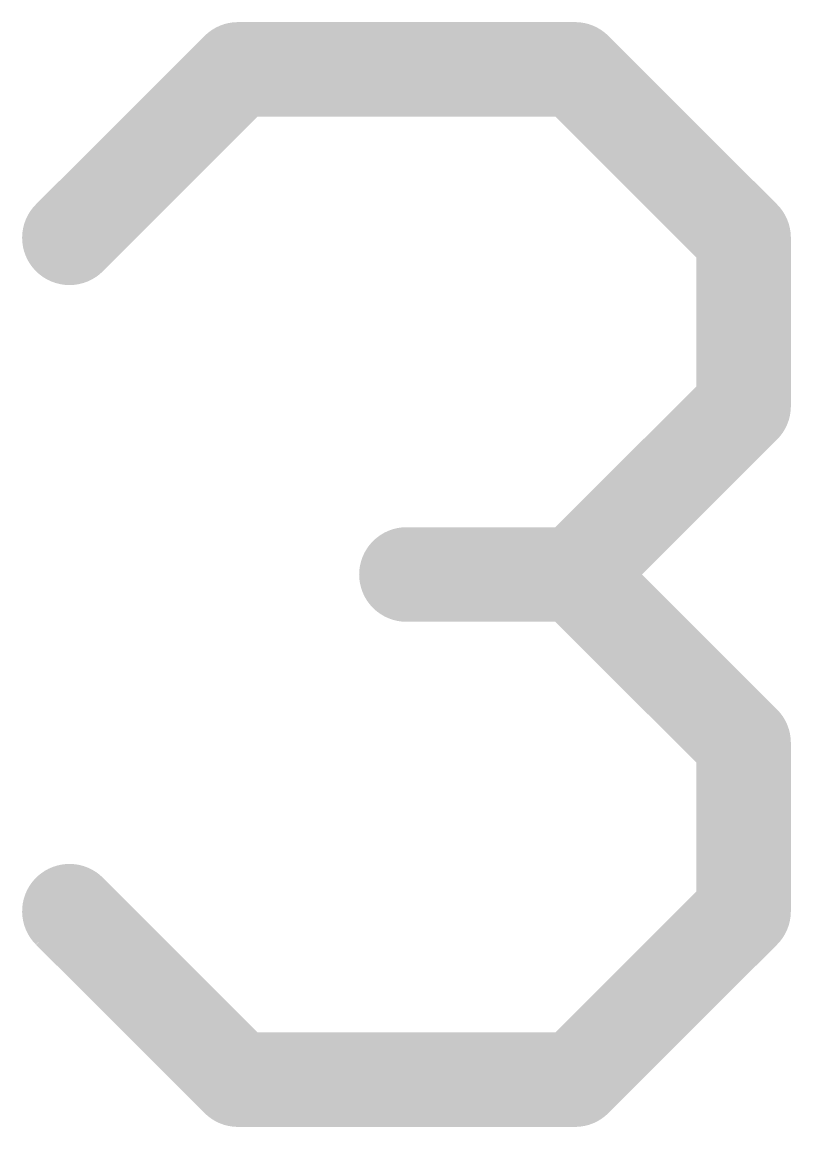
# Model space of a CAD drawing. Extents: x -1.41 to 8.41, y -3.01 to 3.01.
# Drawn here: x 1.8 to 1.8487, y 0.505 to 0.5751 of the extents above; entities that cross this region are included whole.
import ezdxf

# ---------------------------------------------------------------- set-up
doc = ezdxf.new("R2010")
doc.units = 0
doc.layers.add('52', color=253, linetype='CONTINUOUS')

msp = doc.modelspace()

# ---------------------------------------------------------------- linework, layer by layer
at = {"layer": '52', "const_width": 0.006}
for points in [[(1.803, 0.561379), (1.813676, 0.572055)], [(1.813676, 0.572055), (1.835027, 0.572055)], [(1.835027, 0.572055), (1.845703, 0.561379)], [(1.845703, 0.561379), (1.845703, 0.550703)], [(1.845703, 0.550703), (1.835027, 0.540027)], [(1.835027, 0.540027), (1.824352, 0.540027)], [(1.835027, 0.540027), (1.845703, 0.529352)], [(1.845703, 0.529352), (1.845703, 0.518676)], [(1.813676, 0.508), (1.803, 0.518676)], [(1.845703, 0.518676), (1.835027, 0.508)], [(1.835027, 0.508), (1.813676, 0.508)]]:
    msp.add_lwpolyline(points, dxfattribs=at)
at = {"layer": '52', "const_width": 0.003}
for points in [[(1.813676, 0.573555, 1), (1.813676, 0.570555)], [(1.814736, 0.570994, 1), (1.812615, 0.573115)], [(1.836088, 0.573115, 1), (1.833967, 0.570994)], [(1.835027, 0.570555, 1), (1.835027, 0.573555)], [(1.847203, 0.561379, 1), (1.844203, 0.561379)], [(1.801939, 0.56244, 1), (1.804061, 0.560318)], [(1.844642, 0.560318, 1), (1.846764, 0.56244)], [(1.846764, 0.549642, 1), (1.844642, 0.551764)], [(1.844203, 0.550703, 1), (1.847203, 0.550703)], [(1.824352, 0.541527, 1), (1.824352, 0.538527)], [(1.836088, 0.541088, 1), (1.833967, 0.538967)], [(1.835027, 0.538527, 1), (1.835027, 0.541527)], [(1.833967, 0.541088, 1), (1.836088, 0.538967)], [(1.847203, 0.529352, 1), (1.844203, 0.529352)], [(1.844642, 0.528291, 1), (1.846764, 0.530412)], [(1.804061, 0.519736, 1), (1.801939, 0.517615)], [(1.846764, 0.517615, 1), (1.844642, 0.519736)], [(1.844203, 0.518676, 1), (1.847203, 0.518676)], [(1.813676, 0.5095, 1), (1.813676, 0.5065)], [(1.835027, 0.5065, 1), (1.835027, 0.5095)], [(1.812615, 0.506939, 1), (1.814736, 0.509061)], [(1.833967, 0.509061, 1), (1.836088, 0.506939)]]:
    msp.add_lwpolyline(points, format="xyb", dxfattribs=at)

doc.saveas('drawing.dxf')
